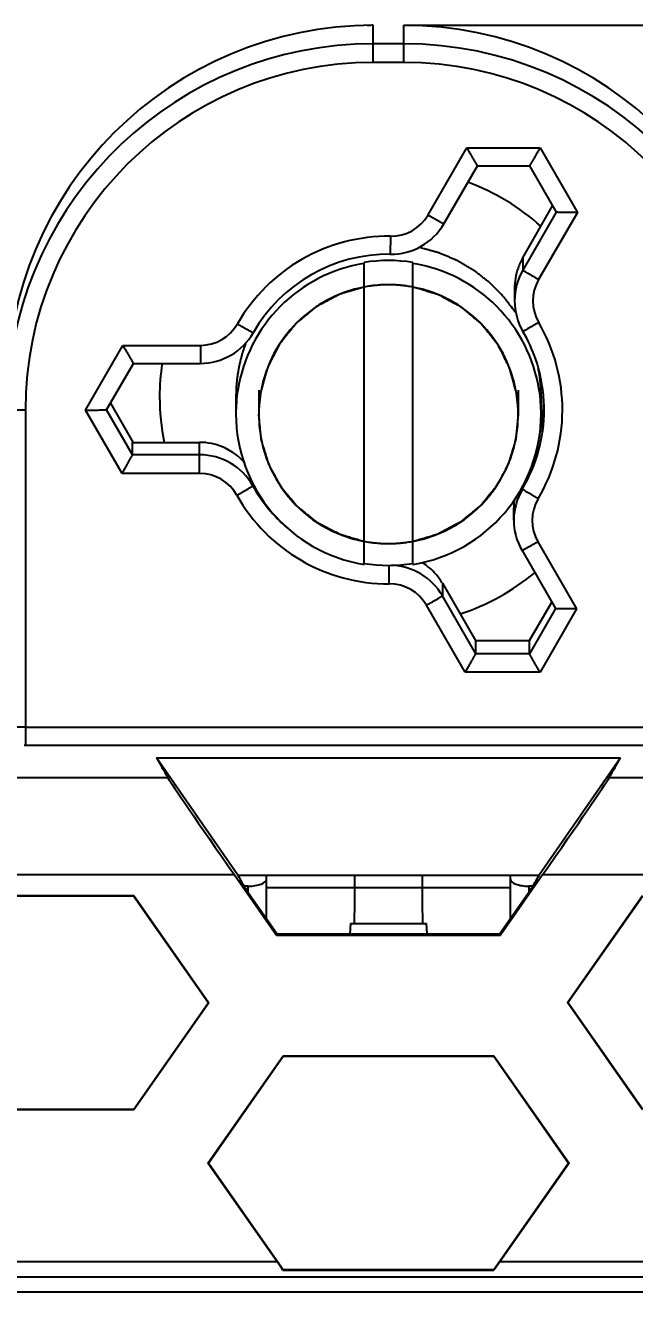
# Model space of a CAD drawing. Header units: millimetres. Extents: x 0 to 594, y 0 to 420.
# Drawn here: x 466.85 to 476.84, y 250.25 to 271.01 of the extents above; entities that cross this region are included whole.
import ezdxf

# ---------------------------------------------------------------- set-up
doc = ezdxf.new("R2010")
doc.units = ezdxf.units.MM
doc.header["$LTSCALE"] = 32.67
doc.layers.get('0').update_dxf_attribs({"linetype": 'CONTINUOUS'})
for name, color, linetype in [('AUSFORMSCHRAEGEN', 7, 'CONTINUOUS'), ('RUNDUNGEN', 7, 'CONTINUOUS'), ('ZEICHNUNGSBEMASSUNGEN', 7, 'CONTINUOUS')]:
    doc.layers.add(name, color=color, linetype=linetype)
doc.styles.get("Standard").update_dxf_attribs({"font": 'txt', "width": 0.7})
doc.dimstyles.new('DIMSTYLE_6', dxfattribs={"dimtxt": 3.5, "dimasz": 3.5, "dimexe": 2, "dimexo": 0, "dimgap": 0.875, "dimtad": 1, "dimdec": 3, "dimtxsty": 'STANDARD', "dimblk": '_FILLED', "dimblk1": '_FILLED', "dimblk2": '_FILLED', "dimcen": 0.09, "dimadec": 0, "dimazin": 0, "dimtp": 0.2, "dimtm": 0.2, "dimtfac": 1, "dimtdec": 3, "dimtofl": 0, "dimtmove": 0, "dimatfit": 3, "dimldrblk": '_FILLED', "dimfxl": 1, "dimtolj": 1, "dimarcsym": 0})
doc.dimstyles.new('DIMSTYLE_7', dxfattribs={"dimtxt": 3.5, "dimasz": 3.5, "dimexe": 2, "dimexo": 0, "dimgap": 0.875, "dimtad": 1, "dimdec": 1, "dimtxsty": 'STANDARD', "dimblk": '_FILLED', "dimblk1": '_FILLED', "dimblk2": '_FILLED', "dimcen": 0.09, "dimadec": 0, "dimazin": 0, "dimtp": 0.1, "dimtm": 0.1, "dimtfac": 1, "dimtdec": 1, "dimtofl": 0, "dimtmove": 0, "dimatfit": 3, "dimldrblk": '_FILLED', "dimfxl": 1, "dimtolj": 1, "dimarcsym": 0})

# ---------------------------------------------------------------- blocks, each defined once
blk = doc.blocks.new('_FILLED')
at = {"color": 0, "linetype": 'BYBLOCK'}
blk.add_solid([(0, 0), (-1, 0.1429), (-1, -0.1429)], dxfattribs=at)
blk = doc.blocks.new('*D8')
at = {"layer": 'ZEICHNUNGSBEMASSUNGEN', "color": 2, "linetype": 'CONTINUOUS'}
for p, q in [((466.552, 264.708), (466.552, 277.273)), ((479.052, 264.708), (479.052, 277.273)), ((466.552, 275.273), (459.052, 275.273)), ((459.052, 275.273), (472.802, 275.273)), ((486.552, 275.273), (472.802, 275.273)), ((479.052, 275.273), (486.552, 275.273))]:
    blk.add_line(p, q, dxfattribs=at)
at = {"layer": 'ZEICHNUNGSBEMASSUNGEN', "color": 2, "linetype": 'CONTINUOUS', "xscale": 3.5, "yscale": 3.5, "zscale": 3.5}
blk.add_blockref('_FILLED', (466.552, 275.273), dxfattribs=at)
at = {"layer": 'ZEICHNUNGSBEMASSUNGEN', "color": 2, "linetype": 'CONTINUOUS', "xscale": 3.5, "yscale": 3.5, "zscale": 3.5, "rotation": 180}
blk.add_blockref('_FILLED', (479.052, 275.273), dxfattribs=at)
blk = doc.blocks.new('*D9')
at = {"layer": 'ZEICHNUNGSBEMASSUNGEN', "color": 2, "linetype": 'CONTINUOUS'}
for p, q in [((495.803, 271.011), (495.803, 283.002)), ((495.803, 283.002), (495.803, 268.144)), ((473.052, 271.011), (497.803, 271.011)), ((495.803, 257.777), (495.803, 268.144)), ((495.803, 265.277), (495.803, 257.777))]:
    blk.add_line(p, q, dxfattribs=at)
at = {"layer": 'ZEICHNUNGSBEMASSUNGEN', "color": 2, "linetype": 'CONTINUOUS', "xscale": 3.5, "yscale": 3.5, "zscale": 3.5}
for p, rotation in [((495.803, 271.011), 270), ((495.803, 265.277), 90)]:
    blk.add_blockref('_FILLED', p, dxfattribs=dict(at, rotation=rotation))

msp = doc.modelspace()

# ---------------------------------------------------------------- linework, layer by layer
at = {"color": 9, "linetype": 'CONTINUOUS'}
for p, q in [((472.5522, 270.4017), (472.5522, 271.0106)), ((473.0522, 270.4017), (473.0522, 271.0106)), ((473.0522, 270.7069), (472.5522, 270.7069)), ((473.0522, 270.4017), (472.5522, 270.4017)), ((473.4497, 267.9019), (474.0849, 269.0019)), ((474.0849, 269.0019), (475.2848, 269.0019)), ((475.2848, 269.0019), (475.8973, 267.9413)), ((475.8973, 267.9413), (475.2622, 266.8414)), ((472.8353, 267.552), (472.8319, 267.2572)), ((475.0024, 267.2008), (475.0024, 266.9966)), ((467.837, 264.7026), (468.4495, 265.7633)), ((468.4495, 265.7633), (469.7197, 265.7633)), ((469.7197, 265.7633), (469.7197, 265.4685)), ((466.8522, 264.7026), (466.8522, 259.2086)), ((468.437, 263.6636), (467.837, 264.7026)), ((469.7074, 263.6636), (469.7074, 264.173)), ((469.7074, 263.9688), (468.6102, 263.9688)), ((469.7074, 263.6636), (468.437, 263.6636)), ((470.5792, 263.4588), (470.5792, 263.5007)), ((474.9956, 263.4075), (474.9956, 263.4445)), ((475.2496, 262.5423), (475.8848, 261.4423)), ((472.8154, 261.8531), (472.814, 262.1558)), ((473.6846, 261.8625), (473.6846, 261.6583)), ((474.0599, 260.4033), (473.4248, 261.5031)), ((475.8848, 261.4423), (475.2848, 260.4033)), ((475.1116, 260.7084), (474.2331, 260.7084)), ((475.2848, 260.4033), (474.0599, 260.4033)), ((466.8522, 259.5034), (478.7522, 259.5034)), ((470.5022, 256.7919), (470.5022, 256.8969)), ((470.8022, 256.877), (474.8022, 256.877)), ((475.1022, 256.8969), (475.1022, 256.7919))]:
    msp.add_line(p, q, dxfattribs=at)
at = {"color": 7, "linetype": 'CONTINUOUS'}
for p, q in [((473.7095, 267.7571), (474.2582, 268.7074)), ((474.2577, 268.7072), (475.1121, 268.7072)), ((475.1115, 268.7074), (475.551, 267.9463)), ((475.0024, 267.2008), (475.4919, 268.0486)), ((475.5509, 267.9465), (475.0024, 266.9966)), ((472.4022, 262.1719), (472.4022, 267.1225)), ((473.2022, 262.1719), (473.2022, 267.1225)), ((474.8684, 266.6963), (474.8684, 266.4967)), ((468.1833, 264.7076), (468.6228, 265.4687)), ((468.6223, 265.4685), (469.7197, 265.4685)), ((468.2464, 264.8169), (468.6153, 264.176)), ((470.3022, 264.9208), (470.3022, 264.6393)), ((475.3022, 264.9208), (475.3022, 264.6393)), ((468.6102, 263.9688), (468.1834, 264.7078)), ((468.6102, 263.9688), (468.6102, 264.173)), ((468.6102, 264.173), (469.7074, 264.173)), ((468.6153, 264.176), (468.6171, 264.173)), ((474.8558, 262.8975), (474.8558, 263.0972)), ((474.9898, 262.3976), (475.5385, 261.4473)), ((473.6846, 261.8625), (474.2331, 260.9126)), ((474.2331, 260.7084), (473.6846, 261.6583)), ((475.1116, 260.9269), (475.4759, 261.5557)), ((475.5384, 261.4475), (475.1116, 260.7084)), ((474.2263, 260.9245), (474.2332, 260.9245)), ((474.2331, 260.7084), (474.2331, 260.9126)), ((475.1116, 260.7084), (475.1116, 260.9269)), ((466.8322, 259.2087), (478.7522, 259.2086)), ((470.8022, 256.3617), (470.8022, 257.0763)), ((474.8022, 256.3617), (474.8022, 257.0763)), ((470.5022, 256.8969), (470.4367, 256.8969)), ((475.1678, 256.8969), (475.1022, 256.8969))]:
    msp.add_line(p, q, dxfattribs=at)
at = {"color": 2, "linetype": 'CONTINUOUS'}
for p, q in [((470.6772, 265.0298), (470.6772, 264.6328)), ((474.9272, 265.0298), (474.9272, 264.6328))]:
    msp.add_line(p, q, dxfattribs=at)
at = {"color": 7, "linetype": 'CONTINUOUS'}
for centre, radius, start, end in [((472.5518, 265.011), 5.9996, 89.99551, 179.99525), ((473.0527, 265.011), 5.9996, 0.00475, 90.00449), ((472.8024, 264.9201), 3.7501, 48.22555, 69.71754), ((472.8435, 268.2572), 1.0001, 269.33531, 329.99261), ((472.8022, 264.7073), 2.5501, 89.3326, 150.25731), ((472.802, 264.6391), 2.4998, 99.20262, 171.09945), ((472.8022, 264.6544), 2.5003, 80.79426, 99.20574), ((472.8025, 264.6391), 2.4998, 8.90055, 80.79738), ((475.8964, 266.6961), 1.028, 160.93964, 180.01712), ((475.8702, 266.7), 1.0019, 150.00771, 160.65839), ((475.8682, 266.4967), 0.9998, 149.99635, 210.26741), ((472.802, 264.6326), 2.1248, 100.84531, 169.37289), ((472.8024, 264.6326), 2.1248, 10.62711, 79.15469), ((469.7197, 266.4686), 1.0001, 270.00069, 330.25642), ((472.8031, 264.7079), 2.5491, 7.34105, 30.26849), ((472.8042, 264.9205), 3.7519, 171.60079, 179.99659), ((472.8068, 264.6389), 2.5046, 171.11162, 179.98987), ((472.8065, 264.6323), 2.1293, 169.38804, 179.98758), ((472.7979, 264.6323), 2.1293, 0.01242, 10.61196), ((472.7977, 264.6389), 2.5046, 0.01013, 8.88838), ((472.7992, 264.7075), 2.553, 0.00649, 7.33778), ((472.801, 264.9207), 3.7488, 179.9998, 191.51068), ((472.8012, 264.9044), 2.5511, 355.58768, 357.87484), ((472.802, 264.6395), 2.4997, 180.00384, 260.79874), ((472.802, 264.6329), 2.1248, 180.00417, 259.15535), ((472.8025, 264.6395), 2.4997, 279.20126, 359.99616), ((472.8025, 264.6329), 2.1248, 280.84465, 359.99583), ((472.8029, 264.7079), 2.5493, 329.33033, 359.9997), ((472.8005, 264.9046), 2.5518, 346.12994, 353.9243), ((472.7993, 264.9045), 2.553, 353.92773, 355.58787), ((469.7072, 263.1705), 1.0025, 78.94003, 89.98712), ((469.6865, 263.1519), 1.0249, 43.42368, 78.00183), ((475.8556, 262.8975), 0.9998, 149.33076, 210.00362), ((475.8342, 263.0972), 0.9783, 172.20148, 179.98441), ((472.8022, 264.6558), 2.5003, 260.79426, 279.20574), ((472.8318, 261.3594), 0.9921, 41.30694, 58.29709), ((472.8023, 264.9216), 3.7503, 288.21595, 309.71332), ((472.817, 261.3613), 1.002, 30.0154, 40.66556)]:
    msp.add_arc(centre, radius, start, end, dxfattribs=at)
at = {"color": 9, "linetype": 'CONTINUOUS'}
for centre, radius, start, end in [((472.5523, 265.0234), 5.9872, 90.00016, 90.93769), ((472.5518, 264.7073), 5.9996, 89.99545, 177.09553), ((473.0527, 264.7073), 5.9996, 0.005, 90.00473), ((472.5518, 264.7021), 5.6996, 89.99527, 179.995), ((473.0527, 264.7021), 5.6996, 0.005, 90.00473), ((472.8435, 268.252), 0.7, 269.33288, 329.99376), ((472.8022, 264.7021), 2.8501, 89.333, 150.25729), ((475.8682, 266.4915), 0.6998, 149.99573, 210.26804), ((469.7197, 266.4633), 0.7, 269.99835, 330.25758), ((472.803, 264.7026), 2.8492, 329.33002, 30.26812), ((469.7075, 262.9688), 1, 29.34044, 90.00164), ((469.7075, 262.9636), 0.7, 29.34063, 90.00168), ((472.8022, 264.7031), 2.8501, 209.34086, 270.26532), ((472.8019, 264.708), 2.5497, 209.33852, 229.56797), ((475.8556, 262.8923), 0.6998, 149.33011, 210.00426), ((472.8186, 261.1582), 1, 30.00583, 87.9991), ((472.8186, 261.1531), 0.7, 30.00622, 90.26538)]:
    msp.add_arc(centre, radius, start, end, dxfattribs=at)
at = {"color": 7, "linetype": 'CONTINUOUS'}
for centre, start_param, end_param in [((470.5022, 257.0113), -1.5707963, 0), ((475.1022, 257.0113), -3.1415927, -1.5707963)]:
    msp.add_ellipse(centre, major_axis=(0.3, 0), ratio=0.3813672, start_param=start_param, end_param=end_param, dxfattribs=at)
for points, knots in [([(474.0849, 269.0019), (474.0953, 268.9839), (474.1159, 268.9484), (474.1461, 268.8963), (474.1746, 268.8473), (474.197, 268.8091), (474.2133, 268.7814), (474.224, 268.7632), (474.2335, 268.7472), (474.2416, 268.7336), (474.2481, 268.7228), (474.2526, 268.7154), (474.2553, 268.7112), (474.2566, 268.709), (474.2575, 268.708), (474.2579, 268.7072), (474.2581, 268.7072)], [0, 0, 0, 0, 0.182659, 0.3603934, 0.5280866, 0.6802826, 0.7486004, 0.8105666, 0.8652612, 0.9117786, 0.9492402, 0.9767866, 0.9866416, 0.9938211, 0.9982821, 1, 1, 1, 1]), ([(475.2848, 269.0019), (475.2744, 268.9839), (475.2539, 268.9484), (475.2237, 268.8963), (475.1951, 268.8473), (475.1728, 268.8091), (475.1565, 268.7814), (475.1458, 268.7632), (475.1363, 268.7472), (475.1282, 268.7336), (475.1216, 268.7228), (475.1172, 268.7154), (475.1145, 268.7112), (475.1132, 268.709), (475.1122, 268.708), (475.1119, 268.7072), (475.1117, 268.7072)], [0, 0, 0, 0, 0.182659, 0.3603934, 0.5280866, 0.6802826, 0.7486004, 0.8105666, 0.8652612, 0.9117786, 0.9492402, 0.9767866, 0.9866416, 0.9938211, 0.9982821, 1, 1, 1, 1]), ([(475.8973, 267.9413), (475.8764, 267.9413), (475.835, 267.9413), (475.7743, 267.9416), (475.7169, 267.942), (475.6721, 267.9425), (475.6395, 267.943), (475.6181, 267.9434), (475.5991, 267.9438), (475.583, 267.9443), (475.57, 267.9448), (475.5613, 267.9452), (475.5561, 267.9456), (475.5534, 267.9458), (475.552, 267.9462), (475.551, 267.9463), (475.5509, 267.9465)], [0, 0, 0, 0, 0.1813967, 0.3582906, 0.5255531, 0.6776957, 0.7461151, 0.8082562, 0.8631917, 0.9100083, 0.9478167, 0.9757534, 0.9858267, 0.9932407, 0.9979589, 1, 1, 1, 1]), ([(468.4495, 265.7633), (468.4599, 265.7452), (468.4805, 265.7097), (468.5107, 265.6576), (468.5392, 265.6086), (468.5616, 265.5704), (468.5779, 265.5427), (468.5886, 265.5245), (468.5981, 265.5085), (468.6062, 265.4949), (468.6127, 265.4841), (468.6172, 265.4768), (468.6199, 265.4725), (468.6212, 265.4704), (468.6221, 265.4693), (468.6225, 265.4685), (468.6227, 265.4685)], [0, 0, 0, 0, 0.182659, 0.3603934, 0.5280866, 0.6802826, 0.7486004, 0.8105666, 0.8652612, 0.9117786, 0.9492402, 0.9767866, 0.9866416, 0.9938211, 0.9982821, 1, 1, 1, 1]), ([(467.837, 264.7026), (467.858, 264.7026), (467.8994, 264.7027), (467.9601, 264.7029), (468.0174, 264.7033), (468.0622, 264.7038), (468.0949, 264.7043), (468.1163, 264.7047), (468.1352, 264.7052), (468.1513, 264.7056), (468.1643, 264.7061), (468.1731, 264.7065), (468.1783, 264.7069), (468.1809, 264.7072), (468.1824, 264.7075), (468.1833, 264.7076), (468.1834, 264.7078)], [0, 0, 0, 0, 0.1813967, 0.3582906, 0.5255531, 0.6776957, 0.7461151, 0.8082562, 0.8631917, 0.9100083, 0.9478167, 0.9757534, 0.9858267, 0.9932407, 0.9979589, 1, 1, 1, 1]), ([(468.437, 263.6636), (468.4475, 263.6819), (468.4684, 263.718), (468.4989, 263.7711), (468.5277, 263.8213), (468.5537, 263.8671), (468.5732, 263.9015), (468.5866, 263.9253), (468.5947, 263.9396), (468.601, 263.9512), (468.606, 263.9599), (468.6084, 263.9654), (468.6102, 263.968), (468.6102, 263.9688)], [0, 0, 0, 0, 0.1802642, 0.3564403, 0.5233818, 0.6755604, 0.8064561, 0.8616459, 0.9087608, 0.9468956, 0.9751751, 0.9930118, 1, 1, 1, 1]), ([(475.8848, 261.4423), (475.8639, 261.4423), (475.8225, 261.4423), (475.7618, 261.4426), (475.7044, 261.443), (475.6596, 261.4435), (475.627, 261.444), (475.6056, 261.4444), (475.5866, 261.4448), (475.5705, 261.4453), (475.5575, 261.4458), (475.5488, 261.4462), (475.5436, 261.4466), (475.5409, 261.4468), (475.5394, 261.4471), (475.5385, 261.4473), (475.5384, 261.4475)], [0, 0, 0, 0, 0.1813967, 0.3582906, 0.5255531, 0.6776957, 0.7461151, 0.8082562, 0.8631917, 0.9100083, 0.9478167, 0.9757534, 0.9858267, 0.9932407, 0.9979589, 1, 1, 1, 1]), ([(474.2332, 260.9245), (474.3066, 260.9247), (474.5994, 260.9254), (474.8923, 260.9262), (475.1116, 260.9269)], [0, 0, 0, 0, 0.2508266, 1, 1, 1, 1]), ([(474.0599, 260.4033), (474.0705, 260.4215), (474.0913, 260.4576), (474.1218, 260.5107), (474.1506, 260.561), (474.1766, 260.6067), (474.1962, 260.6412), (474.2095, 260.6649), (474.2176, 260.6793), (474.2239, 260.6909), (474.2289, 260.6995), (474.2313, 260.7051), (474.2331, 260.7076), (474.2331, 260.7084)], [0, 0, 0, 0, 0.1802642, 0.3564403, 0.5233818, 0.6755604, 0.8064561, 0.8616459, 0.9087608, 0.9468956, 0.9751751, 0.9930118, 1, 1, 1, 1]), ([(475.2848, 260.4033), (475.2743, 260.4215), (475.2535, 260.4576), (475.223, 260.5107), (475.1942, 260.561), (475.1681, 260.6067), (475.1486, 260.6412), (475.1352, 260.6649), (475.1272, 260.6793), (475.1209, 260.6909), (475.1159, 260.6995), (475.1135, 260.7051), (475.1116, 260.7076), (475.1116, 260.7084)], [0, 0, 0, 0, 0.1802642, 0.3564403, 0.5233818, 0.6755604, 0.8064561, 0.8616459, 0.9087608, 0.9468956, 0.9751751, 0.9930118, 1, 1, 1, 1])]:
    msp.add_open_spline(points, degree=3, knots=knots, dxfattribs=at)
at = {"color": 9, "linetype": 'CONTINUOUS'}
for points, knots in [([(473.4497, 267.9019), (473.4665, 267.8922), (473.4994, 267.8732), (473.5473, 267.8459), (473.5915, 267.8209), (473.6252, 267.8019), (473.6491, 267.7887), (473.6642, 267.7803), (473.6773, 267.7732), (473.6883, 267.7672), (473.6968, 267.7629), (473.7035, 267.7592), (473.7068, 267.7583), (473.7092, 267.7567), (473.7095, 267.7571)], [0, 0, 0, 0, 0.195294, 0.3832066, 0.5559845, 0.7072895, 0.7731053, 0.8314688, 0.8818067, 0.9236914, 0.9567081, 0.9805118, 0.9949501, 1, 1, 1, 1]), ([(475.2622, 266.8414), (475.2453, 266.8512), (475.2121, 266.8704), (475.164, 266.8984), (475.1197, 266.9245), (475.0808, 266.9476), (475.0525, 266.9645), (475.0338, 266.976), (475.0229, 266.9827), (475.0145, 266.9882), (475.0079, 266.9921), (475.0048, 266.9949), (475.0024, 266.996), (475.0024, 266.9966)], [0, 0, 0, 0, 0.1933281, 0.3799244, 0.5520192, 0.7032267, 0.8278244, 0.878547, 0.9209214, 0.9545195, 0.9789932, 0.9941763, 1, 1, 1, 1]), ([(470.3275, 266.116), (470.3444, 266.1064), (470.3774, 266.0876), (470.4254, 266.0605), (470.4697, 266.0356), (470.5035, 266.0169), (470.5274, 266.0037), (470.5426, 265.9954), (470.5558, 265.9884), (470.5668, 265.9825), (470.5753, 265.9782), (470.582, 265.9745), (470.5853, 265.9736), (470.5878, 265.972), (470.588, 265.9724)], [0, 0, 0, 0, 0.1952899, 0.3832006, 0.5559781, 0.7072839, 0.7731003, 0.8314644, 0.881803, 0.9236883, 0.9567057, 0.98051, 0.9949489, 1, 1, 1, 1]), ([(475.2638, 266.1387), (475.247, 266.1289), (475.214, 266.1097), (475.166, 266.082), (475.1218, 266.0567), (475.083, 266.0347), (475.0548, 266.0189), (475.0361, 266.0086), (475.0252, 266.0026), (475.0169, 265.9983), (475.0101, 265.9947), (475.0076, 265.9939), (475.0047, 265.9924), (475.0047, 265.9928)], [0, 0, 0, 0, 0.1963863, 0.3852572, 0.5587444, 0.7104121, 0.8345237, 0.8846515, 0.9262042, 0.9587606, 0.981983, 0.9957255, 1, 1, 1, 1]), ([(466.8522, 264.7026), (466.8327, 264.7026), (466.7945, 264.7027), (466.7389, 264.703), (466.6877, 264.7034), (466.6428, 264.704), (466.6102, 264.7047), (466.5885, 264.7053), (466.5759, 264.7057), (466.5662, 264.7063), (466.5586, 264.7066), (466.5552, 264.7074), (466.5522, 264.7073), (466.5522, 264.7078)], [0, 0, 0, 0, 0.1948104, 0.3825038, 0.5552635, 0.7066807, 0.8310279, 0.8814552, 0.9234252, 0.9565142, 0.9803814, 0.994876, 1, 1, 1, 1]), ([(470.3177, 263.3066), (470.3347, 263.3161), (470.3681, 263.335), (470.4165, 263.3625), (470.4612, 263.388), (470.5003, 263.4106), (470.5288, 263.4273), (470.5476, 263.4385), (470.5586, 263.4451), (470.5671, 263.4504), (470.5737, 263.4543), (470.5768, 263.457), (470.5792, 263.4582), (470.5792, 263.4588)], [0, 0, 0, 0, 0.1933573, 0.3799752, 0.5520829, 0.7032943, 0.8278869, 0.8786035, 0.9209699, 0.9545579, 0.9790197, 0.9941894, 1, 1, 1, 1]), ([(475.2537, 263.2493), (475.2369, 263.2592), (475.204, 263.2788), (475.1562, 263.3074), (475.1121, 263.334), (475.0735, 263.3575), (475.0454, 263.3748), (475.0268, 263.3865), (475.016, 263.3933), (475.0076, 263.3989), (475.0011, 263.4029), (474.998, 263.4057), (474.9956, 263.4069), (474.9956, 263.4075)], [0, 0, 0, 0, 0.1932991, 0.379874, 0.551956, 0.7031596, 0.8277624, 0.8784909, 0.9208733, 0.9544814, 0.978967, 0.9941633, 1, 1, 1, 1]), ([(475.2496, 262.5423), (475.2328, 262.5327), (475.1999, 262.5137), (475.152, 262.4864), (475.1078, 262.4613), (475.0741, 262.4424), (475.0502, 262.4291), (475.0351, 262.4208), (475.022, 262.4137), (475.011, 262.4077), (475.0024, 262.4034), (474.9958, 262.3997), (474.9925, 262.3988), (474.99, 262.3971), (474.9898, 262.3976)], [0, 0, 0, 0, 0.195294, 0.3832066, 0.5559845, 0.7072895, 0.7731053, 0.8314688, 0.8818067, 0.9236914, 0.9567081, 0.9805118, 0.9949501, 1, 1, 1, 1]), ([(473.4248, 261.5031), (473.4417, 261.5129), (473.4749, 261.5321), (473.523, 261.5602), (473.5673, 261.5862), (473.6062, 261.6093), (473.6345, 261.6263), (473.6532, 261.6377), (473.6641, 261.6444), (473.6725, 261.6499), (473.6791, 261.6538), (473.6822, 261.6566), (473.6846, 261.6578), (473.6846, 261.6583)], [0, 0, 0, 0, 0.1933281, 0.3799244, 0.5520192, 0.7032267, 0.8278244, 0.878547, 0.9209214, 0.9545195, 0.9789932, 0.9941763, 1, 1, 1, 1]), ([(466.8522, 259.5034), (466.8327, 259.5034), (466.7945, 259.5035), (466.7389, 259.5037), (466.6877, 259.5042), (466.6428, 259.5048), (466.6102, 259.5055), (466.5885, 259.5061), (466.5759, 259.5065), (466.5662, 259.5071), (466.5586, 259.5073), (466.5552, 259.5082), (466.5522, 259.5081), (466.5522, 259.5086)], [0, 0, 0, 0, 0.1948104, 0.3825038, 0.5552635, 0.7066807, 0.8310279, 0.8814552, 0.9234252, 0.9565142, 0.9803814, 0.994876, 1, 1, 1, 1])]:
    msp.add_open_spline(points, degree=3, knots=knots, dxfattribs=at)
at = {"color": 2, "linetype": 'CONTINUOUS'}
for points, knots in [([(474.8893, 266.2968), (474.865, 266.329), (474.8285, 266.3773), (474.7859, 266.4335), (474.7616, 266.4657), (474.7433, 266.4898), (474.7251, 266.5139), (474.7114, 266.532), (474.7022, 266.5441), (474.6977, 266.5501), (474.693, 266.5561), (474.6855, 266.5633), (474.6765, 266.5726), (474.6619, 266.5873), (474.6438, 266.6058), (474.6147, 266.6352), (474.5783, 266.6721), (474.542, 266.709), (474.5129, 266.7384), (474.4947, 266.7569), (474.4802, 266.7716), (474.471, 266.7807), (474.4639, 266.7883), (474.458, 266.7932), (474.452, 266.7978), (474.4401, 266.8071), (474.4222, 266.821), (474.3983, 266.8396), (474.3744, 266.8582), (474.3426, 266.8829), (474.3108, 266.9077), (474.279, 266.9325), (474.2551, 266.9511), (474.2352, 266.9665), (474.2213, 266.9774), (474.2133, 266.9835), (474.2076, 266.9884), (474.2006, 266.9921), (474.1918, 266.9974), (474.1761, 267.0065), (474.1538, 267.0196), (474.127, 267.0354), (474.0912, 267.0563), (474.0555, 267.0773), (474.0198, 267.0982), (473.993, 267.1139), (473.9662, 267.1297), (473.9461, 267.1415), (473.9327, 267.1493), (473.926, 267.1533), (473.9193, 267.157), (473.9099, 267.1607), (473.8983, 267.1657), (473.8797, 267.1735), (473.8565, 267.1833), (473.8194, 267.199), (473.7729, 267.2186), (473.7265, 267.2382), (473.6893, 267.2539), (473.6661, 267.2637), (473.6475, 267.2716), (473.6359, 267.2764), (473.6267, 267.2805), (473.6193, 267.2828), (473.6117, 267.2848), (473.5966, 267.289), (473.5738, 267.2952), (473.5436, 267.3035), (473.5133, 267.3119), (473.4729, 267.3229), (473.4023, 267.3423), (473.3417, 267.359), (473.3014, 267.3701)], [0, 0, 0, 0, 0.0625, 0.09375, 0.109375, 0.125, 0.140625, 0.15625, 0.1601562, 0.1640625, 0.1679688, 0.171875, 0.1796875, 0.1875, 0.203125, 0.21875, 0.25, 0.28125, 0.296875, 0.3125, 0.3203125, 0.328125, 0.3320312, 0.3359375, 0.3398438, 0.34375, 0.359375, 0.375, 0.390625, 0.40625, 0.4375, 0.453125, 0.46875, 0.484375, 0.4921875, 0.4960938, 0.5, 0.5039062, 0.5078125, 0.515625, 0.53125, 0.546875, 0.5625, 0.59375, 0.609375, 0.625, 0.640625, 0.65625, 0.6601562, 0.6640625, 0.6679688, 0.671875, 0.6796875, 0.6875, 0.703125, 0.71875, 0.75, 0.78125, 0.796875, 0.8125, 0.8203125, 0.828125, 0.8320312, 0.8359375, 0.8398438, 0.84375, 0.859375, 0.875, 0.890625, 0.90625, 0.9375, 1, 1, 1, 1]), ([(472.4022, 266.7195), (472.3517, 266.7045), (472.2758, 266.6819), (472.1873, 266.6556), (472.1367, 266.6406), (472.0988, 266.6293), (472.0672, 266.6199), (472.0419, 266.6124), (472.0261, 266.6077), (472.0134, 266.604), (472.0055, 266.6015), (471.9991, 266.5999), (471.9946, 266.5977), (471.9902, 266.5953), (471.9813, 266.5906), (471.968, 266.5835), (471.9443, 266.5709), (471.9147, 266.5551), (471.8673, 266.5299), (471.8081, 266.4983), (471.7489, 266.4667), (471.7074, 266.4447), (471.6837, 266.432), (471.666, 266.4226), (471.6482, 266.4131), (471.6349, 266.406), (471.626, 266.4013), (471.6215, 266.3989), (471.6172, 266.3964), (471.6122, 266.3919), (471.6056, 266.3867), (471.5953, 266.3781), (471.5824, 266.3674), (471.5617, 266.3502), (471.5359, 266.3288), (471.5049, 266.3031), (471.4739, 266.2775), (471.4429, 266.2518), (471.4119, 266.2261), (471.3809, 266.2004), (471.3551, 266.179), (471.3344, 266.1619), (471.3189, 266.149), (471.306, 266.1383), (471.2969, 266.1308), (471.2918, 266.1265), (471.2877, 266.1235), (471.2848, 266.1193), (471.2805, 266.1142), (471.2732, 266.105), (471.2627, 266.0919), (471.2501, 266.0762), (471.2333, 266.0553), (471.2123, 266.0291), (471.1871, 265.9977), (471.1619, 265.9663), (471.1367, 265.9349), (471.1115, 265.9035), (471.0863, 265.8721), (471.0653, 265.846), (471.0485, 265.8251), (471.038, 265.812), (471.0295, 265.8015), (471.0244, 265.7949), (471.02, 265.7898), (471.0175, 265.7855), (471.0152, 265.7809), (471.0106, 265.772), (471.0038, 265.7586), (470.9946, 265.7407), (470.9854, 265.7227), (470.9731, 265.6989), (470.9517, 265.6571), (470.9211, 265.5974), (470.8904, 265.5377), (470.869, 265.4959), (470.8568, 265.472), (470.8476, 265.4541), (470.8384, 265.4362), (470.8315, 265.4227), (470.8269, 265.4138), (470.8246, 265.4093), (470.8225, 265.4047), (470.8209, 265.3981), (470.8185, 265.3899), (470.8149, 265.3768), (470.8104, 265.3605), (470.8031, 265.3343), (470.7941, 265.3015), (470.7832, 265.2622), (470.7687, 265.2098), (470.7433, 265.1181), (470.7215, 265.0395), (470.707, 264.9871)], [0, 0, 0, 0, 0.0625, 0.09375, 0.109375, 0.125, 0.140625, 0.1484375, 0.15625, 0.1601562, 0.1640625, 0.1660156, 0.1679688, 0.1699219, 0.171875, 0.1796875, 0.1875, 0.203125, 0.21875, 0.25, 0.28125, 0.296875, 0.3046875, 0.3125, 0.3203125, 0.328125, 0.3300781, 0.3320312, 0.3339844, 0.3359375, 0.3398438, 0.34375, 0.3515625, 0.359375, 0.375, 0.390625, 0.40625, 0.421875, 0.4375, 0.453125, 0.46875, 0.4765625, 0.484375, 0.4921875, 0.4960938, 0.4980469, 0.5, 0.5019531, 0.5039062, 0.5078125, 0.515625, 0.5234375, 0.53125, 0.546875, 0.5625, 0.578125, 0.59375, 0.609375, 0.625, 0.640625, 0.6484375, 0.65625, 0.6601562, 0.6640625, 0.6660156, 0.6679688, 0.6699219, 0.671875, 0.6796875, 0.6875, 0.6953125, 0.703125, 0.71875, 0.75, 0.78125, 0.796875, 0.8046875, 0.8125, 0.8203125, 0.828125, 0.8300781, 0.8320312, 0.8339844, 0.8359375, 0.8398438, 0.84375, 0.8515625, 0.859375, 0.875, 0.890625, 0.90625, 0.9375, 1, 1, 1, 1]), ([(473.2022, 266.7195), (473.1858, 266.7221), (473.1528, 266.7274), (473.1116, 266.7339), (473.0828, 266.7386), (473.0663, 266.741), (473.0496, 266.7424), (473.0289, 266.7445), (473.004, 266.7468), (472.9791, 266.7492), (472.9583, 266.7511), (472.9417, 266.7529), (472.925, 266.7536), (472.8958, 266.7545), (472.8625, 266.7556), (472.8333, 266.7566), (472.8166, 266.757), (472.8041, 266.7577), (472.7916, 266.757), (472.7749, 266.7566), (472.7457, 266.7557), (472.7124, 266.7546), (472.6832, 266.7539), (472.6665, 266.7531), (472.6416, 266.7505), (472.6125, 266.748), (472.5793, 266.7449), (472.5585, 266.7428), (472.5419, 266.7415), (472.5251, 266.739), (472.4954, 266.7342), (472.4531, 266.7276), (472.4192, 266.7222), (472.4022, 266.7195)], [0, 0, 0, 0, 0.0625, 0.125, 0.15625, 0.171875, 0.1875, 0.21875, 0.25, 0.28125, 0.3125, 0.328125, 0.34375, 0.375, 0.4375, 0.46875, 0.484375, 0.5, 0.515625, 0.53125, 0.5625, 0.625, 0.65625, 0.671875, 0.6875, 0.75, 0.78125, 0.8125, 0.828125, 0.84375, 0.875, 0.9375, 1, 1, 1, 1]), ([(474.8975, 264.9871), (474.8836, 265.038), (474.8627, 265.1143), (474.8383, 265.2034), (474.8244, 265.2543), (474.8139, 265.2924), (474.8052, 265.3242), (474.7983, 265.3497), (474.7939, 265.3656), (474.7905, 265.3783), (474.7882, 265.3862), (474.7867, 265.3927), (474.7846, 265.3972), (474.7823, 265.4017), (474.7778, 265.4107), (474.771, 265.4242), (474.7589, 265.4481), (474.7437, 265.4781), (474.7195, 265.526), (474.6893, 265.5859), (474.659, 265.6457), (474.6378, 265.6877), (474.6257, 265.7116), (474.6167, 265.7296), (474.6076, 265.7476), (474.6008, 265.761), (474.5962, 265.77), (474.594, 265.7745), (474.5916, 265.7789), (474.5872, 265.784), (474.5821, 265.7907), (474.5737, 265.8012), (474.5633, 265.8143), (474.5466, 265.8353), (474.5258, 265.8616), (474.5007, 265.8932), (474.4757, 265.9247), (474.4507, 265.9563), (474.4257, 265.9878), (474.4007, 266.0194), (474.3799, 266.0457), (474.3632, 266.0667), (474.3507, 266.0825), (474.3402, 266.0956), (474.333, 266.1049), (474.3287, 266.11), (474.3259, 266.1142), (474.3218, 266.1172), (474.3167, 266.1216), (474.3077, 266.1291), (474.2948, 266.1399), (474.2794, 266.1529), (474.2588, 266.1701), (474.2331, 266.1917), (474.2023, 266.2176), (474.1715, 266.2434), (474.1406, 266.2693), (474.1098, 266.2952), (474.0789, 266.3211), (474.0532, 266.3426), (474.0327, 266.3599), (474.0198, 266.3706), (474.0095, 266.3793), (474.003, 266.3846), (473.998, 266.3891), (473.9937, 266.3917), (473.9893, 266.3941), (473.9804, 266.3989), (473.9672, 266.406), (473.9494, 266.4156), (473.9317, 266.4252), (473.9081, 266.4379), (473.8668, 266.4603), (473.8078, 266.4922), (473.7487, 266.5241), (473.7074, 266.5464), (473.6838, 266.5592), (473.6661, 266.5688), (473.6484, 266.5784), (473.6351, 266.5856), (473.6262, 266.5903), (473.6218, 266.5928), (473.6173, 266.595), (473.6107, 266.5967), (473.6026, 266.5992), (473.5896, 266.6031), (473.5733, 266.608), (473.5473, 266.6158), (473.5147, 266.6256), (473.4757, 266.6373), (473.4236, 266.653), (473.3324, 266.6804), (473.2543, 266.7038), (473.2022, 266.7195)], [0, 0, 0, 0, 0.0625, 0.09375, 0.109375, 0.125, 0.140625, 0.1484375, 0.15625, 0.1601562, 0.1640625, 0.1660156, 0.1679688, 0.1699219, 0.171875, 0.1796875, 0.1875, 0.203125, 0.21875, 0.25, 0.28125, 0.296875, 0.3046875, 0.3125, 0.3203125, 0.328125, 0.3300781, 0.3320312, 0.3339844, 0.3359375, 0.3398438, 0.34375, 0.3515625, 0.359375, 0.375, 0.390625, 0.40625, 0.421875, 0.4375, 0.453125, 0.46875, 0.4765625, 0.484375, 0.4921875, 0.4960938, 0.4980469, 0.5, 0.5019531, 0.5039062, 0.5078125, 0.515625, 0.5234375, 0.53125, 0.546875, 0.5625, 0.578125, 0.59375, 0.609375, 0.625, 0.640625, 0.6484375, 0.65625, 0.6601562, 0.6640625, 0.6660156, 0.6679688, 0.6699219, 0.671875, 0.6796875, 0.6875, 0.6953125, 0.703125, 0.71875, 0.75, 0.78125, 0.796875, 0.8046875, 0.8125, 0.8203125, 0.828125, 0.8300781, 0.8320312, 0.8339844, 0.8359375, 0.8398438, 0.84375, 0.8515625, 0.859375, 0.875, 0.890625, 0.90625, 0.9375, 1, 1, 1, 1]), ([(470.4617, 265.7991), (470.4557, 265.7816), (470.4437, 265.7465), (470.4287, 265.7026), (470.4181, 265.6719), (470.4123, 265.6543), (470.4076, 265.6364), (470.4013, 265.6141), (470.3939, 265.5873), (470.3865, 265.5605), (470.3804, 265.5381), (470.3752, 265.5203), (470.3711, 265.5023), (470.3645, 265.4705), (470.3567, 265.4343), (470.3498, 265.4025), (470.3461, 265.3844), (470.3429, 265.3708), (470.3411, 265.357), (470.3382, 265.3387), (470.3333, 265.3067), (470.3278, 265.27), (470.3228, 265.2379), (470.3202, 265.2196), (470.3187, 265.2011), (470.3164, 265.178), (470.3139, 265.1503), (470.3113, 265.1227), (470.3093, 265.0995), (470.3074, 265.0812), (470.3068, 265.0668), (470.3064, 265.0522), (470.3054, 265.023), (470.3041, 264.9792), (470.3028, 264.9402), (470.3022, 264.9208)], [0, 0, 0, 0, 0.0625, 0.125, 0.15625, 0.171875, 0.1875, 0.21875, 0.25, 0.28125, 0.3125, 0.328125, 0.34375, 0.375, 0.4375, 0.46875, 0.484375, 0.5, 0.515625, 0.53125, 0.5625, 0.625, 0.65625, 0.671875, 0.6875, 0.71875, 0.75, 0.78125, 0.8125, 0.828125, 0.84375, 0.859375, 0.875, 0.9375, 1, 1, 1, 1]), ([(475.3022, 264.9208), (475.3019, 264.9404), (475.3016, 264.9698), (475.3007, 265.0091), (475.2991, 265.0385), (475.2979, 265.0679), (475.2958, 265.0973), (475.2934, 265.1266), (475.2914, 265.156), (475.2878, 265.1853), (475.2847, 265.2145), (475.2813, 265.2438), (475.2777, 265.2681), (475.2749, 265.2875), (475.2732, 265.2997), (475.2719, 265.3092), (475.2701, 265.3199), (475.2666, 265.3391), (475.2618, 265.3663), (475.258, 265.3881), (475.2561, 265.399)], [0, 0, 0, 0, 0.125, 0.1875, 0.25, 0.3125, 0.375, 0.4375, 0.5, 0.5625, 0.625, 0.6875, 0.75, 0.78125, 0.8125, 0.828125, 0.84375, 0.875, 0.9375, 1, 1, 1, 1]), ([(470.707, 264.9871), (470.706, 264.9807), (470.704, 264.9679), (470.7015, 264.9518), (470.6997, 264.9407), (470.6987, 264.9341), (470.6978, 264.9266), (470.6966, 264.9175), (470.6947, 264.9027), (470.6922, 264.8844), (470.6898, 264.8622), (470.6876, 264.8401), (470.6851, 264.818), (470.6838, 264.7958), (470.682, 264.7736), (470.6805, 264.7514), (470.6798, 264.7329), (470.6791, 264.7181), (470.6787, 264.7087), (470.6783, 264.7015), (470.6782, 264.6933), (470.678, 264.6786), (470.6776, 264.6578), (470.6774, 264.6411), (470.6772, 264.6328)], [0, 0, 0, 0, 0.0625, 0.125, 0.15625, 0.171875, 0.1875, 0.21875, 0.25, 0.3125, 0.375, 0.4375, 0.5, 0.5625, 0.625, 0.6875, 0.75, 0.78125, 0.8125, 0.828125, 0.84375, 0.875, 0.9375, 1, 1, 1, 1]), ([(474.9272, 264.6328), (474.9272, 264.6393), (474.927, 264.6522), (474.9268, 264.6685), (474.9267, 264.6798), (474.9266, 264.6864), (474.9262, 264.694), (474.9259, 264.7032), (474.9253, 264.7181), (474.9247, 264.7366), (474.9234, 264.7588), (474.9218, 264.781), (474.9206, 264.8032), (474.9182, 264.8253), (474.9162, 264.8475), (474.914, 264.8696), (474.9116, 264.888), (474.9099, 264.9027), (474.9087, 264.912), (474.9079, 264.9192), (474.9067, 264.9273), (474.9044, 264.9418), (474.9013, 264.9624), (474.8987, 264.9789), (474.8975, 264.9871)], [0, 0, 0, 0, 0.0625, 0.125, 0.15625, 0.171875, 0.1875, 0.21875, 0.25, 0.3125, 0.375, 0.4375, 0.5, 0.5625, 0.625, 0.6875, 0.75, 0.78125, 0.8125, 0.828125, 0.84375, 0.875, 0.9375, 1, 1, 1, 1]), ([(472.4022, 262.5461), (472.3732, 262.5547), (472.3152, 262.5718), (472.2427, 262.5932), (472.1847, 262.6103), (472.1412, 262.6232), (472.105, 262.6339), (472.076, 262.6424), (472.0542, 262.6488), (472.0361, 262.6542), (472.0216, 262.6584), (472.0126, 262.6613), (472.0052, 262.663), (471.9984, 262.6668), (471.9865, 262.673), (471.9695, 262.682), (471.949, 262.6927), (471.9218, 262.707), (471.8877, 262.7249), (471.8469, 262.7464), (471.806, 262.7679), (471.7652, 262.7894), (471.7311, 262.8073), (471.7039, 262.8217), (471.6835, 262.8324), (471.6664, 262.8414), (471.6528, 262.8485), (471.6443, 262.853), (471.6375, 262.8566), (471.6305, 262.86), (471.6234, 262.8662), (471.6145, 262.8733), (471.6028, 262.8828), (471.5881, 262.8947), (471.5647, 262.9138), (471.5353, 262.9376), (471.4883, 262.9757), (471.4414, 263.0138), (471.3944, 263.0519), (471.365, 263.0757), (471.3416, 263.0947), (471.3269, 263.1067), (471.3166, 263.115), (471.3115, 263.1192), (471.3085, 263.1215), (471.3062, 263.1246), (471.303, 263.1282), (471.2982, 263.1342), (471.2896, 263.1445), (471.2773, 263.1594), (471.2576, 263.183), (471.2331, 263.2127), (471.2036, 263.2482), (471.1742, 263.2837), (471.1447, 263.3193), (471.1153, 263.3548), (471.0907, 263.3845), (471.0711, 263.4081), (471.0588, 263.423), (471.0502, 263.4333), (471.0453, 263.4392), (471.0423, 263.443), (471.0397, 263.4458), (471.0379, 263.4492), (471.0347, 263.455), (471.0285, 263.4667), (471.0195, 263.4833), (471.0051, 263.5099), (470.9872, 263.5432), (470.9585, 263.5964), (470.9298, 263.6496), (470.901, 263.7028), (470.8831, 263.7361), (470.8687, 263.7627), (470.8598, 263.7793), (470.8525, 263.7926), (470.8473, 263.8027), (470.8424, 263.8108), (470.8404, 263.8183), (470.8381, 263.8256), (470.8353, 263.8348), (470.8308, 263.8495), (470.8252, 263.8679), (470.8184, 263.89), (470.8094, 263.9194), (470.7981, 263.9562), (470.7846, 264.0003), (470.771, 264.0444), (470.7575, 264.0886), (470.7462, 264.1253), (470.7372, 264.1548), (470.7304, 264.1768), (470.7247, 264.1952), (470.7209, 264.2081), (470.7185, 264.2154), (470.7181, 264.2231), (470.717, 264.2326), (470.7155, 264.2479), (470.7136, 264.2669), (470.7113, 264.2898), (470.7083, 264.3203), (470.7045, 264.3584), (470.7, 264.4041), (470.6939, 264.4651), (470.6863, 264.5413), (470.6803, 264.6023), (470.6772, 264.6328)], [0, 0, 0, 0, 0.03125, 0.0625, 0.078125, 0.09375, 0.109375, 0.1171875, 0.125, 0.1328125, 0.1367188, 0.140625, 0.1425781, 0.1445312, 0.1484375, 0.15625, 0.1640625, 0.171875, 0.1875, 0.203125, 0.21875, 0.234375, 0.25, 0.2578125, 0.265625, 0.2734375, 0.2773438, 0.28125, 0.2832031, 0.2851562, 0.2890625, 0.2929688, 0.296875, 0.3046875, 0.3125, 0.328125, 0.34375, 0.375, 0.390625, 0.40625, 0.4140625, 0.421875, 0.4257812, 0.4277344, 0.4287109, 0.4296875, 0.4316406, 0.4335938, 0.4375, 0.4453125, 0.453125, 0.46875, 0.484375, 0.5, 0.515625, 0.53125, 0.546875, 0.5546875, 0.5625, 0.5664062, 0.5683594, 0.5703125, 0.5712891, 0.5722656, 0.5742188, 0.578125, 0.5859375, 0.59375, 0.609375, 0.625, 0.65625, 0.671875, 0.6875, 0.6953125, 0.703125, 0.7070312, 0.7109375, 0.7148438, 0.7167969, 0.71875, 0.7226562, 0.7265625, 0.734375, 0.7421875, 0.75, 0.765625, 0.78125, 0.796875, 0.8125, 0.828125, 0.8359375, 0.84375, 0.8515625, 0.8554688, 0.8574219, 0.859375, 0.8632812, 0.8671875, 0.875, 0.8828125, 0.890625, 0.90625, 0.921875, 0.9375, 0.96875, 1, 1, 1, 1]), ([(474.9272, 264.6328), (474.9243, 264.6027), (474.9184, 264.5425), (474.911, 264.4673), (474.9051, 264.4071), (474.9007, 264.362), (474.897, 264.3244), (474.894, 264.2943), (474.8918, 264.2717), (474.89, 264.2529), (474.8886, 264.2378), (474.8874, 264.2285), (474.8871, 264.2209), (474.8847, 264.2135), (474.8809, 264.2006), (474.8753, 264.1823), (474.8686, 264.1602), (474.8596, 264.1307), (474.8484, 264.0939), (474.835, 264.0497), (474.8216, 264.0056), (474.8082, 263.9614), (474.797, 263.9246), (474.788, 263.8952), (474.7813, 263.8731), (474.7757, 263.8547), (474.7712, 263.84), (474.7685, 263.8307), (474.7662, 263.8234), (474.7642, 263.8159), (474.7594, 263.8078), (474.7541, 263.7977), (474.747, 263.7844), (474.738, 263.7678), (474.7237, 263.7411), (474.7059, 263.7078), (474.6773, 263.6545), (474.6487, 263.6012), (474.6201, 263.5479), (474.6023, 263.5146), (474.588, 263.488), (474.579, 263.4713), (474.5728, 263.4596), (474.5697, 263.4538), (474.5679, 263.4505), (474.5653, 263.4476), (474.5623, 263.4438), (474.5574, 263.4379), (474.5489, 263.4275), (474.5366, 263.4127), (474.517, 263.3889), (474.4926, 263.3593), (474.4632, 263.3236), (474.4338, 263.288), (474.4045, 263.2524), (474.3751, 263.2168), (474.3506, 263.1871), (474.3311, 263.1634), (474.3188, 263.1485), (474.3102, 263.1381), (474.3054, 263.1322), (474.3023, 263.1285), (474.2999, 263.1254), (474.297, 263.1231), (474.2919, 263.1189), (474.2816, 263.1105), (474.267, 263.0986), (474.2435, 263.0795), (474.2142, 263.0556), (474.1674, 263.0174), (474.1205, 262.9791), (474.0736, 262.9409), (474.0443, 262.917), (474.0209, 262.8979), (474.0062, 262.886), (473.9945, 262.8764), (473.9857, 262.8693), (473.9786, 262.863), (473.9716, 262.8597), (473.9649, 262.856), (473.9563, 262.8515), (473.9427, 262.8443), (473.9257, 262.8353), (473.9053, 262.8245), (473.8781, 262.8101), (473.8441, 262.7921), (473.8033, 262.7705), (473.7625, 262.7489), (473.7217, 262.7273), (473.6877, 262.7093), (473.6605, 262.6949), (473.6401, 262.6841), (473.6231, 262.6751), (473.6112, 262.6689), (473.6045, 262.6651), (473.597, 262.6633), (473.5879, 262.6604), (473.5731, 262.6562), (473.5548, 262.6507), (473.5328, 262.6441), (473.5034, 262.6354), (473.4667, 262.6245), (473.4226, 262.6115), (473.3638, 262.594), (473.2904, 262.5722), (473.2316, 262.5548), (473.2022, 262.5461)], [0, 0, 0, 0, 0.03125, 0.0625, 0.078125, 0.09375, 0.109375, 0.1171875, 0.125, 0.1328125, 0.1367188, 0.140625, 0.1425781, 0.1445312, 0.1484375, 0.15625, 0.1640625, 0.171875, 0.1875, 0.203125, 0.21875, 0.234375, 0.25, 0.2578125, 0.265625, 0.2734375, 0.2773438, 0.28125, 0.2832031, 0.2851562, 0.2890625, 0.2929688, 0.296875, 0.3046875, 0.3125, 0.328125, 0.34375, 0.375, 0.390625, 0.40625, 0.4140625, 0.421875, 0.4257812, 0.4277344, 0.4287109, 0.4296875, 0.4316406, 0.4335938, 0.4375, 0.4453125, 0.453125, 0.46875, 0.484375, 0.5, 0.515625, 0.53125, 0.546875, 0.5546875, 0.5625, 0.5664062, 0.5683594, 0.5703125, 0.5712891, 0.5722656, 0.5742188, 0.578125, 0.5859375, 0.59375, 0.609375, 0.625, 0.65625, 0.671875, 0.6875, 0.6953125, 0.703125, 0.7070312, 0.7109375, 0.7148438, 0.7167969, 0.71875, 0.7226562, 0.7265625, 0.734375, 0.7421875, 0.75, 0.765625, 0.78125, 0.796875, 0.8125, 0.828125, 0.8359375, 0.84375, 0.8515625, 0.8554688, 0.8574219, 0.859375, 0.8632812, 0.8671875, 0.875, 0.8828125, 0.890625, 0.90625, 0.921875, 0.9375, 0.96875, 1, 1, 1, 1]), ([(473.2022, 262.5461), (473.1858, 262.5435), (473.1528, 262.5382), (473.1116, 262.5317), (473.0828, 262.527), (473.0663, 262.5246), (473.0496, 262.5232), (473.0289, 262.5211), (473.004, 262.5188), (472.9791, 262.5164), (472.9583, 262.5145), (472.9417, 262.5127), (472.925, 262.5119), (472.8958, 262.5111), (472.8625, 262.51), (472.8333, 262.509), (472.8166, 262.5086), (472.8041, 262.5079), (472.7916, 262.5086), (472.7749, 262.509), (472.7457, 262.5099), (472.7124, 262.511), (472.6832, 262.5117), (472.6665, 262.5125), (472.6416, 262.5151), (472.6125, 262.5176), (472.5793, 262.5207), (472.5585, 262.5228), (472.5419, 262.5241), (472.5251, 262.5266), (472.4954, 262.5314), (472.4531, 262.538), (472.4192, 262.5434), (472.4022, 262.5461)], [0, 0, 0, 0, 0.0625, 0.125, 0.15625, 0.171875, 0.1875, 0.21875, 0.25, 0.28125, 0.3125, 0.328125, 0.34375, 0.375, 0.4375, 0.46875, 0.484375, 0.5, 0.515625, 0.53125, 0.5625, 0.625, 0.65625, 0.671875, 0.6875, 0.75, 0.78125, 0.8125, 0.828125, 0.84375, 0.875, 0.9375, 1, 1, 1, 1])]:
    msp.add_open_spline(points, degree=3, knots=knots, dxfattribs=at)
at = {"layer": 'AUSFORMSCHRAEGEN', "color": 7, "linetype": 'CONTINUOUS'}
for p, q in [((470.3329, 257.0763), (469.0018, 258.9985)), ((469.0018, 258.9985), (476.6027, 258.9985)), ((476.6027, 258.9985), (475.2716, 257.0763)), ((470.2772, 257.082), (470.9659, 256.0942)), ((470.3329, 257.0763), (475.2716, 257.0763)), ((475.3273, 257.082), (474.6386, 256.0942)), ((465.1728, 256.7441), (468.6302, 256.7441)), ((465.1765, 256.737), (468.6265, 256.737)), ((468.6302, 256.7441), (468.6265, 256.737)), ((468.6265, 256.737), (469.8522, 254.9864)), ((468.6302, 256.7441), (469.8609, 254.9864)), ((470.4767, 256.8286), (470.9757, 256.1129)), ((475.1278, 256.8286), (474.6288, 256.1129)), ((475.7336, 254.9874), (476.9635, 256.7441)), ((475.7422, 254.9875), (476.9672, 256.737)), ((472.1798, 256.287), (472.1661, 256.1129)), ((473.4383, 256.1129), (473.4247, 256.287)), ((470.9659, 256.0942), (470.9757, 256.1129)), ((470.9659, 256.0942), (474.6386, 256.0942)), ((470.9757, 256.1129), (474.6288, 256.1129)), ((474.6386, 256.0942), (474.6288, 256.1129)), ((469.8522, 254.9864), (468.6272, 253.237)), ((469.8609, 254.9864), (468.6309, 253.2298)), ((469.8609, 254.9864), (469.8522, 254.9864)), ((475.7336, 254.9874), (475.7422, 254.9875)), ((476.9643, 253.2298), (475.7336, 254.9874)), ((476.968, 253.237), (475.7422, 254.9875)), ((469.8437, 252.3569), (471.074, 254.1141)), ((469.8524, 252.357), (471.0777, 254.107)), ((471.074, 254.1141), (471.0777, 254.107)), ((471.074, 254.1141), (474.5304, 254.1141)), ((471.0777, 254.107), (474.5267, 254.107)), ((474.5304, 254.1141), (474.5267, 254.107)), ((474.5267, 254.107), (475.7521, 252.357)), ((474.5304, 254.1141), (475.7608, 252.3569)), ((468.6309, 253.2298), (465.1735, 253.2298)), ((468.6272, 253.237), (465.1772, 253.237)), ((468.6309, 253.2298), (468.6272, 253.237)), ((469.8437, 252.3569), (469.8524, 252.357)), ((470.9758, 250.7402), (469.8437, 252.3569)), ((471.0777, 250.607), (469.8524, 252.357)), ((475.7521, 252.357), (474.5267, 250.607)), ((475.7608, 252.3569), (474.6287, 250.7402)), ((475.7608, 252.3569), (475.7521, 252.357)), ((471.0737, 250.5991), (471.0777, 250.607)), ((474.5267, 250.607), (471.0777, 250.607)), ((474.5308, 250.5991), (474.5267, 250.607)), ((471.0737, 250.5991), (474.5308, 250.5991))]:
    msp.add_line(p, q, dxfattribs=at)
at = {"layer": 'AUSFORMSCHRAEGEN', "color": 9, "linetype": 'CONTINUOUS'}
for p, q in [((470.2772, 257.082), (420.773, 257.082)), ((505.6472, 257.082), (475.3273, 257.082)), ((470.9758, 250.7402), (462.8387, 250.7402)), ((482.7658, 250.7402), (474.6287, 250.7402))]:
    msp.add_line(p, q, dxfattribs=at)
at = {"layer": 'AUSFORMSCHRAEGEN', "color": 7, "linetype": 'CONTINUOUS'}
for centre, major_axis, ratio, start_param, end_param in [((556.2327, 134.702), (-87.5369, 124.9969), 0.0100078, 0.099134, 0.1213494), ((389.3718, 134.702), (87.5369, 124.9969), 0.0100078, -0.1213494, -0.099134), ((470.5809, 256.6901), (-1.4006, 2), 0.0100078, 0.1213494, 1.3665656), ((475.0236, 256.6901), (1.4006, 2), 0.0100078, -1.3665656, -0.1213494), ((556.2327, 134.702), (-86.2763, 123.197), 0.0100078, 0.1088299, 0.1250872), ((389.3718, 134.702), (86.2763, 123.197), 0.0100078, -0.1250872, -0.1088299), ((470.9281, 250.7989), (-0.2114, 0.3), 0.0142682, -2.3100424, -1.7780728), ((474.6764, 250.7989), (0.2114, 0.3), 0.0142682, -4.5051125, -3.9731429)]:
    msp.add_ellipse(centre, major_axis=major_axis, ratio=ratio, start_param=start_param, end_param=end_param, dxfattribs=at)
at = {"layer": 'RUNDUNGEN', "color": 9, "linetype": 'CONTINUOUS'}
for p, q in [((469.1882, 258.6736), (460.8244, 258.6736)), ((484.7801, 258.6736), (476.4163, 258.6736)), ((433.1655, 250.4896), (512.4389, 250.4896)), ((433.1654, 250.2484), (512.439, 250.2484))]:
    msp.add_line(p, q, dxfattribs=at)
at = {"layer": 'RUNDUNGEN', "color": 7, "linetype": 'CONTINUOUS'}
msp.add_line((472.1798, 256.287), (473.4247, 256.287), dxfattribs=at)
for centre, start_param, end_param in [((472.2435, 257.287), -3.1415927, -1.7834814), ((473.361, 257.287), -4.4997039, -3.1415927)]:
    msp.add_ellipse(centre, major_axis=(0, 1), ratio=0.0087269, start_param=start_param, end_param=end_param, dxfattribs=at)

# ---------------------------------------------------------------- dimensions: what is measured, and where the dimension line sits
at = {"layer": 'ZEICHNUNGSBEMASSUNGEN', "color": 2, "linetype": 'CONTINUOUS'}
dim = msp.add_linear_dim(base=(495.8035, 271.0106), p1=(404.8022, 265.277), p2=(473.0522, 271.0106), angle=90, dimstyle='DIMSTYLE_7', dxfattribs=at)
dim.commit()
dim.dimension.update_dxf_attribs({"geometry": '*D9', "text_midpoint": (495.8035, 275.7523), "dimtype": 160})
dim = msp.add_linear_dim(base=(479.0522, 275.2734), p1=(466.5522, 264.7078), p2=(479.0522, 264.7078), dimstyle='DIMSTYLE_6', dxfattribs=at)
dim.commit()
dim.dimension.update_dxf_attribs({"geometry": '*D8', "text_midpoint": (468.1772, 275.2734), "dimtype": 160})

doc.saveas('drawing.dxf')
